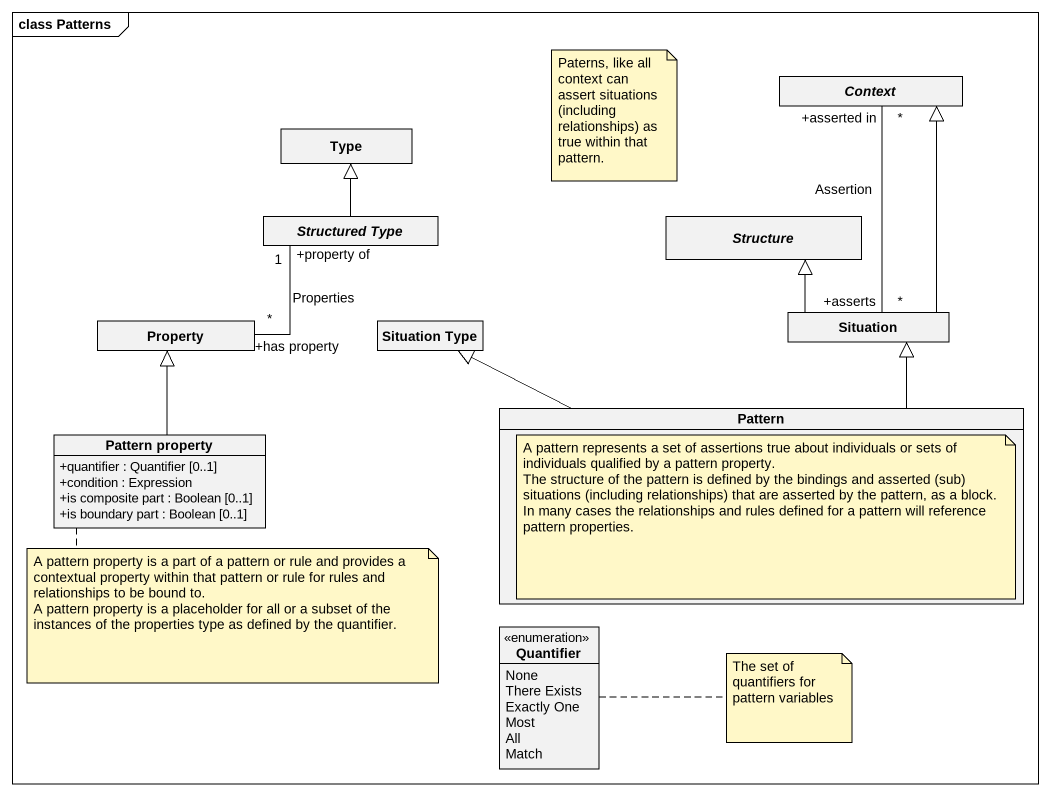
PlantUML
@startuml
mainframe class Patterns
hide circle
hide empty members
skinparam classAttributeIconSize 0
abstract class Context
class Type
abstract class "Structured Type" as Structured_Type
abstract class Structure
class Property
class "Situation Type" as Situation_Type
class Situation
class "Pattern property" as Pattern_property {
  +quantifier : Quantifier [0..1]
  +condition : Expression
  +is composite part : Boolean [0..1]
  +is boundary part : Boolean [0..1]
}
class Pattern
enum Quantifier {
  None
  There Exists
  Exactly One
  Most
  All
  Match
}
Context "+asserted in\n*" -- "+asserts\n*" Situation : Assertion
Structured_Type -up-|> Type
Structured_Type "+property of\n1" -- "+has property\n*" Property : Properties
Situation -up-|> Context
Situation -up-|> Structure
Pattern_property -up-|> Property
Pattern -left-|> Situation_Type
Pattern -up-|> Situation
note as N1
  Paterns, like all context can assert situations (including relationships) as true within that pattern.
end note
note bottom of Pattern
  A pattern represents a set of assertions true about individuals or sets of individuals qualified by a pattern property.
  The structure of the pattern is defined by the bindings and asserted (sub) situations (including relationships) that are asserted by the pattern, as a block.
  In many cases the relationships and rules defined for a pattern will reference pattern properties.
end note
note bottom of Pattern_property
  A pattern property is a part of a pattern or rule and provides a contextual property within that pattern or rule for rules and relationships to be bound to.
  A pattern property is a placeholder for all or a subset of the instances of the properties type as defined by the quantifier.
end note
note right of Quantifier : The set of quantifiers for pattern variables
@enduml
